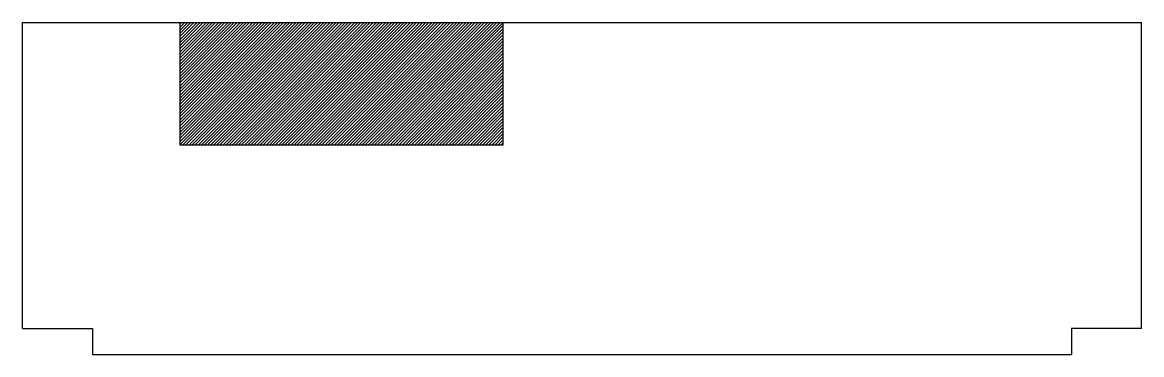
# Model space of a CAD drawing. Header units: inches. Extents: x 25.1 to 89.1, y 24.9 to 43.9.
import ezdxf

# ---------------------------------------------------------------- set-up
doc = ezdxf.new("R2010")
doc.units = ezdxf.units.IN
doc.header["$MEASUREMENT"] = 0

msp = doc.modelspace()

# ---------------------------------------------------------------- hatches: boundary and pattern name
h = msp.add_hatch()
h.set_pattern_fill('ANSI31', color=256)
h.paths.add_polyline_path([(52.612, 43.941), (34.112, 43.941), (34.112, 36.941), (52.612, 36.941)])

# ---------------------------------------------------------------- linework, layer by layer
for p, q in [((25.112, 43.941), (89.112, 43.941)), ((25.112, 43.941), (34.112, 43.941)), ((25.112, 26.441), (25.112, 43.941)), ((34.112, 43.941), (34.112, 36.941)), ((52.612, 36.941), (52.612, 43.941)), ((89.112, 26.441), (89.112, 43.941)), ((34.112, 36.941), (52.612, 36.941)), ((25.112, 26.441), (29.112, 26.441)), ((29.112, 26.441), (29.112, 24.941)), ((89.112, 26.441), (85.112, 26.441)), ((85.112, 26.441), (85.112, 24.941)), ((29.112, 24.941), (85.112, 24.941))]:
    msp.add_line(p, q)

doc.saveas('drawing.dxf')
